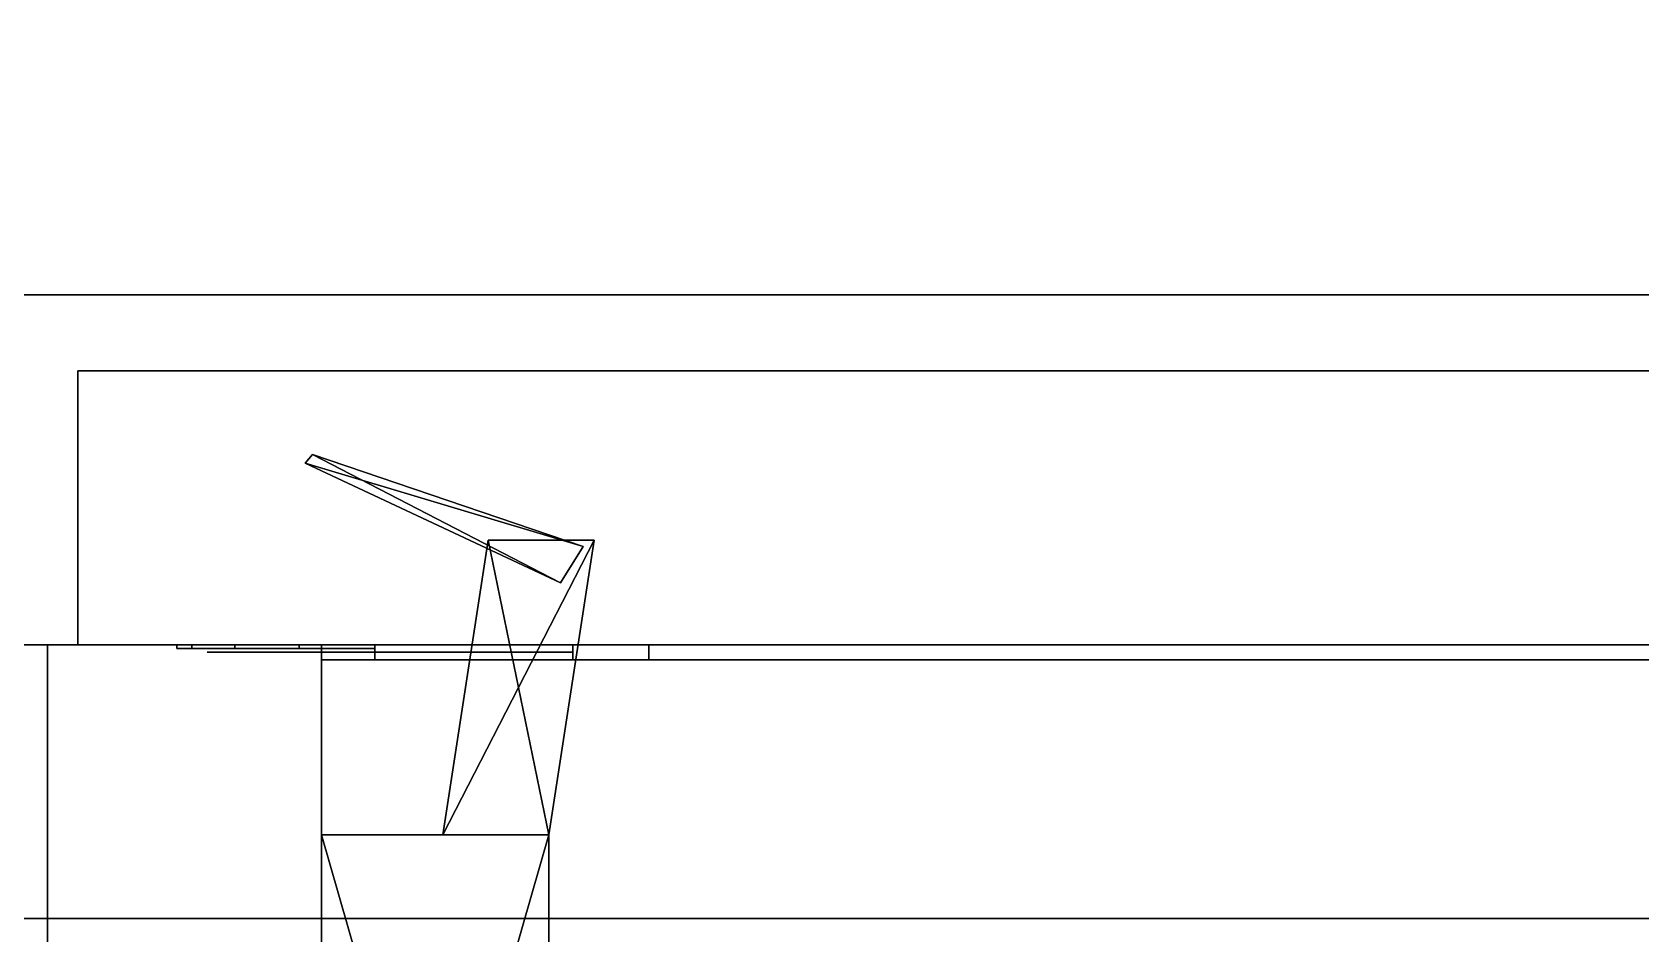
# Model space of a CAD drawing. Extents: x 0 to 4068, y -4475 to 0.
# Drawn here: x 2120 to 2225.6, y -3944 to -3884.8 of the extents above; entities that cross this region are included whole.
import ezdxf

# ---------------------------------------------------------------- set-up
doc = ezdxf.new("R2010")
doc.units = 0
for name, color, linetype in [('LAYER0', 7, 'CONTINUOUS'), ('LAYER102', 253, 'CONTINUOUS'), ('LAYER103', 28, 'CONTINUOUS'), ('LAYER104', 253, 'CONTINUOUS'), ('LAYER105', 253, 'CONTINUOUS'), ('LAYER106', 253, 'CONTINUOUS'), ('LAYER107', 253, 'CONTINUOUS'), ('LAYER109', 253, 'CONTINUOUS'), ('LAYER110', 7, 'CONTINUOUS'), ('LAYER112', 7, 'CONTINUOUS'), ('LAYER113', 7, 'CONTINUOUS'), ('LAYER115', 7, 'CONTINUOUS'), ('LAYER116', 45, 'CONTINUOUS'), ('LAYER118', 45, 'CONTINUOUS'), ('LAYER121', 45, 'CONTINUOUS'), ('LAYER122', 45, 'CONTINUOUS'), ('LAYER126', 45, 'CONTINUOUS'), ('LAYER127', 45, 'CONTINUOUS'), ('LAYER128', 253, 'CONTINUOUS'), ('LAYER130', 253, 'CONTINUOUS'), ('LAYER132', 253, 'CONTINUOUS'), ('LAYER133', 253, 'CONTINUOUS'), ('LAYER24', 2, 'CONTINUOUS'), ('LAYER31', 45, 'CONTINUOUS'), ('LAYER33', 45, 'CONTINUOUS'), ('LAYER34', 45, 'CONTINUOUS'), ('LAYER36', 45, 'CONTINUOUS'), ('LAYER43', 45, 'CONTINUOUS'), ('LAYER44', 45, 'CONTINUOUS'), ('LAYER45', 45, 'CONTINUOUS'), ('LAYER46', 45, 'CONTINUOUS'), ('LAYER48', 45, 'CONTINUOUS'), ('LAYER5', 7, 'CONTINUOUS')]:
    doc.layers.add(name, color=color, linetype=linetype)

msp = doc.modelspace()

# ---------------------------------------------------------------- linework, layer by layer
at = {"layer": 'LAYER0', "invisible_edges": 1}
for points in [[(4068, 0), (0, -4475), (0, 0), (4068, 0)], [(0, -4475), (4068, 0), (4068, -4475), (0, -4475)]]:
    msp.add_3dface(points, dxfattribs=at)
at = {"layer": 'LAYER102'}
for points in [[(2137.918, -3913.077, 1802.348), (2138.409, -3912.5, 1802.348), (2154.692, -3920.925, 1802.348), (2137.918, -3913.077, 1802.348)], [(2137.918, -3913.077, 1813.652), (2156.182, -3918.544, 1813.652), (2138.409, -3912.5, 1813.652), (2137.918, -3913.077, 1813.652)], [(2137.918, -3913.077, 2256.348), (2138.409, -3912.5, 2256.348), (2154.692, -3920.925, 2256.348), (2137.918, -3913.077, 2256.348)], [(2137.918, -3913.077, 2267.652), (2156.182, -3918.544, 2267.652), (2138.409, -3912.5, 2267.652), (2137.918, -3913.077, 2267.652)], [(2137.918, -3913.077, 252.348), (2138.409, -3912.5, 252.348), (2154.692, -3920.925, 252.348), (2137.918, -3913.077, 252.348)], [(2137.918, -3913.077, 263.652), (2156.182, -3918.544, 263.652), (2138.409, -3912.5, 263.652), (2137.918, -3913.077, 263.652)], [(2137.918, -3913.077, 771.348), (2138.409, -3912.5, 771.348), (2154.692, -3920.925, 771.348), (2137.918, -3913.077, 771.348)], [(2137.918, -3913.077, 782.652), (2156.182, -3918.544, 782.652), (2138.409, -3912.5, 782.652), (2137.918, -3913.077, 782.652)], [(2154.692, -3920.925, 1802.348), (2138.409, -3912.5, 1802.348), (2156.182, -3918.544, 1802.348), (2154.692, -3920.925, 1802.348)], [(2138.409, -3912.5, 1802.348), (2138.409, -3912.5, 1813.652), (2156.182, -3918.544, 1802.348), (2138.409, -3912.5, 1802.348)], [(2156.182, -3918.544, 1802.348), (2138.409, -3912.5, 1813.652), (2156.182, -3918.544, 1813.652), (2156.182, -3918.544, 1802.348)], [(2154.692, -3920.925, 2256.348), (2138.409, -3912.5, 2256.348), (2156.182, -3918.544, 2256.348), (2154.692, -3920.925, 2256.348)], [(2138.409, -3912.5, 2256.348), (2138.409, -3912.5, 2267.652), (2156.182, -3918.544, 2256.348), (2138.409, -3912.5, 2256.348)], [(2156.182, -3918.544, 2256.348), (2138.409, -3912.5, 2267.652), (2156.182, -3918.544, 2267.652), (2156.182, -3918.544, 2256.348)], [(2154.692, -3920.925, 252.348), (2138.409, -3912.5, 252.348), (2156.182, -3918.544, 252.348), (2154.692, -3920.925, 252.348)], [(2138.409, -3912.5, 252.348), (2138.409, -3912.5, 263.652), (2156.182, -3918.544, 252.348), (2138.409, -3912.5, 252.348)], [(2156.182, -3918.544, 252.348), (2138.409, -3912.5, 263.652), (2156.182, -3918.544, 263.652), (2156.182, -3918.544, 252.348)], [(2154.692, -3920.925, 771.348), (2138.409, -3912.5, 771.348), (2156.182, -3918.544, 771.348), (2154.692, -3920.925, 771.348)], [(2138.409, -3912.5, 771.348), (2138.409, -3912.5, 782.652), (2156.182, -3918.544, 771.348), (2138.409, -3912.5, 771.348)], [(2156.182, -3918.544, 771.348), (2138.409, -3912.5, 782.652), (2156.182, -3918.544, 782.652), (2156.182, -3918.544, 771.348)], [(2154.692, -3920.925, 1813.652), (2156.182, -3918.544, 1813.652), (2137.918, -3913.077, 1813.652), (2154.692, -3920.925, 1813.652)], [(2154.692, -3920.925, 2267.652), (2156.182, -3918.544, 2267.652), (2137.918, -3913.077, 2267.652), (2154.692, -3920.925, 2267.652)], [(2154.692, -3920.925, 263.652), (2156.182, -3918.544, 263.652), (2137.918, -3913.077, 263.652), (2154.692, -3920.925, 263.652)], [(2154.692, -3920.925, 782.652), (2156.182, -3918.544, 782.652), (2137.918, -3913.077, 782.652), (2154.692, -3920.925, 782.652)], [(2149.942, -3918.135, 1801.217), (2156.906, -3918.135, 1801.217), (2146.958, -3937.5, 1801.217), (2149.942, -3918.135, 1801.217)], [(2146.958, -3937.5, 1801.217), (2156.906, -3918.135, 1801.217), (2153.921, -3937.5, 1801.217), (2146.958, -3937.5, 1801.217)], [(2146.958, -3937.5, 1814.783), (2153.921, -3937.5, 1814.783), (2149.942, -3918.135, 1814.783), (2146.958, -3937.5, 1814.783)], [(2149.942, -3918.135, 2255.217), (2156.906, -3918.135, 2255.217), (2146.958, -3937.5, 2255.217), (2149.942, -3918.135, 2255.217)], [(2146.958, -3937.5, 2255.217), (2156.906, -3918.135, 2255.217), (2153.921, -3937.5, 2255.217), (2146.958, -3937.5, 2255.217)], [(2146.958, -3937.5, 2268.783), (2153.921, -3937.5, 2268.783), (2149.942, -3918.135, 2268.783), (2146.958, -3937.5, 2268.783)], [(2149.942, -3918.135, 251.217), (2156.906, -3918.135, 251.217), (2146.958, -3937.5, 251.217), (2149.942, -3918.135, 251.217)], [(2146.958, -3937.5, 251.217), (2156.906, -3918.135, 251.217), (2153.921, -3937.5, 251.217), (2146.958, -3937.5, 251.217)], [(2146.958, -3937.5, 264.783), (2153.921, -3937.5, 264.783), (2149.942, -3918.135, 264.783), (2146.958, -3937.5, 264.783)], [(2149.942, -3918.135, 770.217), (2156.906, -3918.135, 770.217), (2146.958, -3937.5, 770.217), (2149.942, -3918.135, 770.217)], [(2146.958, -3937.5, 770.217), (2156.906, -3918.135, 770.217), (2153.921, -3937.5, 770.217), (2146.958, -3937.5, 770.217)], [(2146.958, -3937.5, 783.783), (2153.921, -3937.5, 783.783), (2149.942, -3918.135, 783.783), (2146.958, -3937.5, 783.783)], [(2149.942, -3918.135, 1814.783), (2153.921, -3937.5, 1814.783), (2156.906, -3918.135, 1814.783), (2149.942, -3918.135, 1814.783)], [(2149.942, -3918.135, 2268.783), (2153.921, -3937.5, 2268.783), (2156.906, -3918.135, 2268.783), (2149.942, -3918.135, 2268.783)], [(2149.942, -3918.135, 264.783), (2153.921, -3937.5, 264.783), (2156.906, -3918.135, 264.783), (2149.942, -3918.135, 264.783)], [(2149.942, -3918.135, 783.783), (2153.921, -3937.5, 783.783), (2156.906, -3918.135, 783.783), (2149.942, -3918.135, 783.783)], [(2156.906, -3918.135, 1801.217), (2156.906, -3918.135, 1814.783), (2153.921, -3937.5, 1801.217), (2156.906, -3918.135, 1801.217)], [(2153.921, -3937.5, 1801.217), (2156.906, -3918.135, 1814.783), (2153.921, -3937.5, 1814.783), (2153.921, -3937.5, 1801.217)], [(2156.906, -3918.135, 2255.217), (2156.906, -3918.135, 2268.783), (2153.921, -3937.5, 2255.217), (2156.906, -3918.135, 2255.217)], [(2153.921, -3937.5, 2255.217), (2156.906, -3918.135, 2268.783), (2153.921, -3937.5, 2268.783), (2153.921, -3937.5, 2255.217)], [(2156.906, -3918.135, 251.217), (2156.906, -3918.135, 264.783), (2153.921, -3937.5, 251.217), (2156.906, -3918.135, 251.217)], [(2153.921, -3937.5, 251.217), (2156.906, -3918.135, 264.783), (2153.921, -3937.5, 264.783), (2153.921, -3937.5, 251.217)], [(2156.906, -3918.135, 770.217), (2156.906, -3918.135, 783.783), (2153.921, -3937.5, 770.217), (2156.906, -3918.135, 770.217)], [(2153.921, -3937.5, 770.217), (2156.906, -3918.135, 783.783), (2153.921, -3937.5, 783.783), (2153.921, -3937.5, 770.217)], [(2139, -3937.5, 1801.217), (2153.921, -3937.5, 1801.217), (2139, -3989.5, 1801.217), (2139, -3937.5, 1801.217)], [(2139, -3989.5, 1801.217), (2153.921, -3937.5, 1801.217), (2153.921, -3989.5, 1801.217), (2139, -3989.5, 1801.217)], [(2139, -3989.5, 1814.783), (2153.921, -3989.5, 1814.783), (2139, -3937.5, 1814.783), (2139, -3989.5, 1814.783)], [(2139, -3937.5, 1814.783), (2153.921, -3989.5, 1814.783), (2153.921, -3937.5, 1814.783), (2139, -3937.5, 1814.783)], [(2139, -3937.5, 2255.217), (2153.921, -3937.5, 2255.217), (2139, -3989.5, 2255.217), (2139, -3937.5, 2255.217)], [(2139, -3989.5, 2255.217), (2153.921, -3937.5, 2255.217), (2153.921, -3989.5, 2255.217), (2139, -3989.5, 2255.217)], [(2139, -3989.5, 2268.783), (2153.921, -3989.5, 2268.783), (2139, -3937.5, 2268.783), (2139, -3989.5, 2268.783)], [(2139, -3937.5, 2268.783), (2153.921, -3989.5, 2268.783), (2153.921, -3937.5, 2268.783), (2139, -3937.5, 2268.783)], [(2139, -3937.5, 251.217), (2153.921, -3937.5, 251.217), (2139, -3989.5, 251.217), (2139, -3937.5, 251.217)], [(2139, -3989.5, 251.217), (2153.921, -3937.5, 251.217), (2153.921, -3989.5, 251.217), (2139, -3989.5, 251.217)], [(2139, -3989.5, 264.783), (2153.921, -3989.5, 264.783), (2139, -3937.5, 264.783), (2139, -3989.5, 264.783)], [(2139, -3937.5, 264.783), (2153.921, -3989.5, 264.783), (2153.921, -3937.5, 264.783), (2139, -3937.5, 264.783)], [(2139, -3937.5, 770.217), (2153.921, -3937.5, 770.217), (2139, -3989.5, 770.217), (2139, -3937.5, 770.217)], [(2139, -3989.5, 770.217), (2153.921, -3937.5, 770.217), (2153.921, -3989.5, 770.217), (2139, -3989.5, 770.217)], [(2139, -3989.5, 783.783), (2153.921, -3989.5, 783.783), (2139, -3937.5, 783.783), (2139, -3989.5, 783.783)], [(2139, -3937.5, 783.783), (2153.921, -3989.5, 783.783), (2153.921, -3937.5, 783.783), (2139, -3937.5, 783.783)], [(2153.921, -3937.5, 1801.217), (2153.921, -3937.5, 1814.783), (2153.921, -3989.5, 1801.217), (2153.921, -3937.5, 1801.217)], [(2153.921, -3989.5, 1801.217), (2153.921, -3937.5, 1814.783), (2153.921, -3989.5, 1814.783), (2153.921, -3989.5, 1801.217)], [(2153.921, -3937.5, 2255.217), (2153.921, -3937.5, 2268.783), (2153.921, -3989.5, 2255.217), (2153.921, -3937.5, 2255.217)], [(2153.921, -3989.5, 2255.217), (2153.921, -3937.5, 2268.783), (2153.921, -3989.5, 2268.783), (2153.921, -3989.5, 2255.217)], [(2153.921, -3937.5, 251.217), (2153.921, -3937.5, 264.783), (2153.921, -3989.5, 251.217), (2153.921, -3937.5, 251.217)], [(2153.921, -3989.5, 251.217), (2153.921, -3937.5, 264.783), (2153.921, -3989.5, 264.783), (2153.921, -3989.5, 251.217)], [(2153.921, -3937.5, 770.217), (2153.921, -3937.5, 783.783), (2153.921, -3989.5, 770.217), (2153.921, -3937.5, 770.217)], [(2153.921, -3989.5, 770.217), (2153.921, -3937.5, 783.783), (2153.921, -3989.5, 783.783), (2153.921, -3989.5, 770.217)]]:
    msp.add_3dface(points, dxfattribs=at)
at = {"layer": 'LAYER103'}
for points, invisible_edges in [([(2131.5, -3925.5, 1813.5), (2131.5, -3925.5, 1802.5), (2138.5, -3925.5, 1802.5), (2138.291, -3925.5, 1813.317)], 4), ([(2131.5, -3925.5, 2267.5), (2131.5, -3925.5, 2256.5), (2138.5, -3925.5, 2256.5), (2138.291, -3925.5, 2267.317)], 4), ([(2131.5, -3925.5, 263.5), (2131.5, -3925.5, 252.5), (2138.5, -3925.5, 252.5), (2138.291, -3925.5, 263.317)], 4), ([(2131.5, -3925.5, 782.5), (2131.5, -3925.5, 771.5), (2138.5, -3925.5, 771.5), (2138.291, -3925.5, 782.317)], 4), ([(2138.291, -3925.5, 1813.317), (2138.5, -3925.5, 1802.5), (2142.5, -3925.5, 1799), (2142.5, -3925.5, 1817)], 5), ([(2138.291, -3925.5, 2267.317), (2138.5, -3925.5, 2256.5), (2142.5, -3925.5, 2253), (2142.5, -3925.5, 2271)], 5), ([(2138.291, -3925.5, 263.317), (2138.5, -3925.5, 252.5), (2142.5, -3925.5, 249), (2142.5, -3925.5, 267)], 5), ([(2138.291, -3925.5, 782.317), (2138.5, -3925.5, 771.5), (2142.5, -3925.5, 768), (2142.5, -3925.5, 786)], 5), ([(2142.5, -3925.5, 1817), (2142.5, -3925.5, 1799), (2155.5, -3925.5, 1799), (2155.5, -3925.5, 1817)], 1), ([(2142.5, -3925.5, 2271), (2142.5, -3925.5, 2253), (2155.5, -3925.5, 2253), (2155.5, -3925.5, 2271)], 1), ([(2142.5, -3925.5, 267), (2142.5, -3925.5, 249), (2155.5, -3925.5, 249), (2155.5, -3925.5, 267)], 1), ([(2142.5, -3925.5, 786), (2142.5, -3925.5, 768), (2155.5, -3925.5, 768), (2155.5, -3925.5, 786)], 1)]:
    msp.add_3dface(points, dxfattribs=dict(at, invisible_edges=invisible_edges))
at = {"layer": 'LAYER104', "invisible_edges": 1}
for points in [[(2590.5, -3925, 2362), (2123, -3925, 1708), (2590.5, -3925, 1708), (2590.5, -3925, 2362)], [(2123, -3925, 1708), (2590.5, -3925, 2362), (2123, -3925, 2362), (2123, -3925, 1708)], [(2590.5, -3925, 877), (2123, -3925, 158), (2590.5, -3925, 158), (2590.5, -3925, 877)], [(2123, -3925, 158), (2590.5, -3925, 877), (2123, -3925, 877), (2123, -3925, 158)]]:
    msp.add_3dface(points, dxfattribs=at)
at = {"layer": 'LAYER105', "invisible_edges": 1}
for points in [[(2590.5, -3907, 1708), (2123, -3925, 1708), (2123, -3907, 1708), (2590.5, -3907, 1708)], [(2123, -3925, 1708), (2590.5, -3907, 1708), (2590.5, -3925, 1708), (2123, -3925, 1708)], [(2590.5, -3907, 158), (2123, -3925, 158), (2123, -3907, 158), (2590.5, -3907, 158)], [(2123, -3925, 158), (2590.5, -3907, 158), (2590.5, -3925, 158), (2123, -3925, 158)]]:
    msp.add_3dface(points, dxfattribs=at)
at = {"layer": 'LAYER106', "invisible_edges": 1}
for points in [[(2123, -3907, 2362), (2123, -3925, 1708), (2123, -3925, 2362), (2123, -3907, 2362)], [(2123, -3925, 1708), (2123, -3907, 2362), (2123, -3907, 1708), (2123, -3925, 1708)], [(2123, -3907, 877), (2123, -3925, 158), (2123, -3925, 877), (2123, -3907, 877)], [(2123, -3925, 158), (2123, -3907, 877), (2123, -3907, 158), (2123, -3925, 158)]]:
    msp.add_3dface(points, dxfattribs=at)
at = {"layer": 'LAYER107', "invisible_edges": 1}
for points in [[(2590.5, -3925, 2362), (2123, -3907, 2362), (2123, -3925, 2362), (2590.5, -3925, 2362)], [(2123, -3907, 2362), (2590.5, -3925, 2362), (2590.5, -3907, 2362), (2123, -3907, 2362)], [(2590.5, -3925, 877), (2123, -3907, 877), (2123, -3925, 877), (2590.5, -3925, 877)], [(2123, -3907, 877), (2590.5, -3925, 877), (2590.5, -3907, 877), (2123, -3907, 877)]]:
    msp.add_3dface(points, dxfattribs=at)
at = {"layer": 'LAYER109', "invisible_edges": 1}
for points in [[(2123, -3907, 2362), (2590.5, -3907, 1708), (2123, -3907, 1708), (2123, -3907, 2362)], [(2590.5, -3907, 1708), (2123, -3907, 2362), (2590.5, -3907, 2362), (2590.5, -3907, 1708)], [(2123, -3907, 877), (2590.5, -3907, 158), (2123, -3907, 158), (2123, -3907, 877)], [(2590.5, -3907, 158), (2123, -3907, 877), (2590.5, -3907, 877), (2590.5, -3907, 158)]]:
    msp.add_3dface(points, dxfattribs=at)
at = {"layer": 'LAYER110', "invisible_edges": 1}
for points in [[(2139, -4006, 861.5), (3045, -3926, 861.5), (3045, -4006, 861.5), (2139, -4006, 861.5)], [(3045, -3926, 861.5), (2139, -4006, 861.5), (2139, -3926, 861.5), (3045, -3926, 861.5)]]:
    msp.add_3dface(points, dxfattribs=at)
at = {"layer": 'LAYER112', "invisible_edges": 1}
for points in [[(2139, -3926, 879.5), (3045, -3926, 861.5), (2139, -3926, 861.5), (2139, -3926, 879.5)], [(3045, -3926, 861.5), (2139, -3926, 879.5), (3045, -3926, 879.5), (3045, -3926, 861.5)]]:
    msp.add_3dface(points, dxfattribs=at)
at = {"layer": 'LAYER113', "invisible_edges": 1}
for points in [[(2139, -4006, 861.5), (2139, -3926, 879.5), (2139, -3926, 861.5), (2139, -4006, 861.5)], [(2139, -3926, 879.5), (2139, -4006, 861.5), (2139, -4006, 879.5), (2139, -3926, 879.5)]]:
    msp.add_3dface(points, dxfattribs=at)
at = {"layer": 'LAYER115', "invisible_edges": 1}
for points in [[(2139, -3926, 879.5), (3045, -4006, 879.5), (3045, -3926, 879.5), (2139, -3926, 879.5)], [(3045, -4006, 879.5), (2139, -3926, 879.5), (2139, -4006, 879.5), (3045, -4006, 879.5)]]:
    msp.add_3dface(points, dxfattribs=at)
at = {"layer": 'LAYER116', "invisible_edges": 1}
for points in [[(1176, -4325, 880), (3495, -3902, 880), (3495, -4325, 880), (1176, -4325, 880)], [(3495, -3902, 880), (1176, -4325, 880), (1176, -3902, 880), (3495, -3902, 880)]]:
    msp.add_3dface(points, dxfattribs=at)
at = {"layer": 'LAYER118', "invisible_edges": 1}
for points in [[(1176, -3902, 898), (3495, -3902, 880), (1176, -3902, 880), (1176, -3902, 898)], [(3495, -3902, 880), (1176, -3902, 898), (3495, -3902, 898), (3495, -3902, 880)]]:
    msp.add_3dface(points, dxfattribs=at)
at = {"layer": 'LAYER121', "invisible_edges": 1}
for points in [[(1176, -3902, 898), (3495, -4325, 898), (3495, -3902, 898), (1176, -3902, 898)], [(3495, -4325, 898), (1176, -3902, 898), (1176, -4325, 898), (3495, -4325, 898)]]:
    msp.add_3dface(points, dxfattribs=at)
at = {"layer": 'LAYER122', "invisible_edges": 1}
for points in [[(1176, -3902, 1705), (3495, -4325, 1705), (3495, -3902, 1705), (1176, -3902, 1705)], [(3495, -4325, 1705), (1176, -3902, 1705), (1176, -4325, 1705), (3495, -4325, 1705)]]:
    msp.add_3dface(points, dxfattribs=at)
at = {"layer": 'LAYER126', "invisible_edges": 1}
for points in [[(3495, -3902, 1687), (1176, -3902, 1705), (3495, -3902, 1705), (3495, -3902, 1687)], [(1176, -3902, 1705), (3495, -3902, 1687), (1176, -3902, 1687), (1176, -3902, 1705)]]:
    msp.add_3dface(points, dxfattribs=at)
at = {"layer": 'LAYER127', "invisible_edges": 1}
for points in [[(1176, -4325, 1687), (3495, -3902, 1687), (3495, -4325, 1687), (1176, -4325, 1687)], [(3495, -3902, 1687), (1176, -4325, 1687), (1176, -3902, 1687), (3495, -3902, 1687)]]:
    msp.add_3dface(points, dxfattribs=at)
at = {"layer": 'LAYER128', "invisible_edges": 1}
for points in [[(1179, -3943, 2425), (3536, -3943, 2365), (3536, -3943, 2425), (1179, -3943, 2425)], [(3536, -3943, 2365), (1179, -3943, 2425), (1179, -3943, 2365), (3536, -3943, 2365)]]:
    msp.add_3dface(points, dxfattribs=at)
at = {"layer": 'LAYER130', "invisible_edges": 1}
for points in [[(1179, -3925, 2365), (3536, -3943, 2365), (1179, -3943, 2365), (1179, -3925, 2365)], [(3536, -3943, 2365), (1179, -3925, 2365), (3536, -3925, 2365), (3536, -3943, 2365)]]:
    msp.add_3dface(points, dxfattribs=at)
at = {"layer": 'LAYER132', "invisible_edges": 1}
for points in [[(3536, -3925, 2425), (1179, -3943, 2425), (3536, -3943, 2425), (3536, -3925, 2425)], [(1179, -3943, 2425), (3536, -3925, 2425), (1179, -3925, 2425), (1179, -3943, 2425)]]:
    msp.add_3dface(points, dxfattribs=at)
at = {"layer": 'LAYER133', "invisible_edges": 1}
for points in [[(1179, -3925, 2365), (3536, -3925, 2425), (3536, -3925, 2365), (1179, -3925, 2365)], [(3536, -3925, 2425), (1179, -3925, 2365), (1179, -3925, 2425), (3536, -3925, 2425)]]:
    msp.add_3dface(points, dxfattribs=at)
at = {"layer": 'LAYER24'}
for points, invisible_edges in [([(2130.49, -3925.25, 1803.025), (2129.5, -3925.25, 1808), (2131.5, -3925.25, 1808), (2131.5, -3925.25, 1802.5)], 10), ([(2129.5, -3925.25, 1808), (2130.49, -3925.25, 1812.975), (2131.5, -3925.25, 1813.5), (2131.5, -3925.25, 1808)], 10), ([(2130.49, -3925.25, 2257.025), (2129.5, -3925.25, 2262), (2131.5, -3925.25, 2262), (2131.5, -3925.25, 2256.5)], 10), ([(2129.5, -3925.25, 2262), (2130.49, -3925.25, 2266.975), (2131.5, -3925.25, 2267.5), (2131.5, -3925.25, 2262)], 10), ([(2130.49, -3925.25, 253.025), (2129.5, -3925.25, 258), (2131.5, -3925.25, 258), (2131.5, -3925.25, 252.5)], 10), ([(2129.5, -3925.25, 258), (2130.49, -3925.25, 262.975), (2131.5, -3925.25, 263.5), (2131.5, -3925.25, 258)], 10), ([(2130.49, -3925.25, 772.025), (2129.5, -3925.25, 777), (2131.5, -3925.25, 777), (2131.5, -3925.25, 771.5)], 10), ([(2129.5, -3925.25, 777), (2130.49, -3925.25, 781.975), (2131.5, -3925.25, 782.5), (2131.5, -3925.25, 777)], 10), ([(2133.308, -3925.25, 1798.808), (2130.49, -3925.25, 1803.025), (2131.5, -3925.25, 1802.5), (2135, -3925.25, 1802.5)], 10), ([(2130.49, -3925.25, 1812.975), (2133.308, -3925.25, 1817.192), (2135, -3925.25, 1813.5), (2131.5, -3925.25, 1813.5)], 10), ([(2133.308, -3925.25, 2252.808), (2130.49, -3925.25, 2257.025), (2131.5, -3925.25, 2256.5), (2135, -3925.25, 2256.5)], 10), ([(2130.49, -3925.25, 2266.975), (2133.308, -3925.25, 2271.192), (2135, -3925.25, 2267.5), (2131.5, -3925.25, 2267.5)], 10), ([(2133.308, -3925.25, 248.808), (2130.49, -3925.25, 253.025), (2131.5, -3925.25, 252.5), (2135, -3925.25, 252.5)], 10), ([(2130.49, -3925.25, 262.975), (2133.308, -3925.25, 267.192), (2135, -3925.25, 263.5), (2131.5, -3925.25, 263.5)], 10), ([(2133.308, -3925.25, 767.808), (2130.49, -3925.25, 772.025), (2131.5, -3925.25, 771.5), (2135, -3925.25, 771.5)], 10), ([(2130.49, -3925.25, 781.975), (2133.308, -3925.25, 786.192), (2135, -3925.25, 782.5), (2131.5, -3925.25, 782.5)], 10), ([(2137.525, -3925.25, 1795.99), (2133.308, -3925.25, 1798.808), (2135, -3925.25, 1802.5), (2138.5, -3925.25, 1802.5)], 10), ([(2133.308, -3925.25, 1817.192), (2137.525, -3925.25, 1820.01), (2138.5, -3925.25, 1813.5), (2135, -3925.25, 1813.5)], 10), ([(2137.525, -3925.25, 2249.99), (2133.308, -3925.25, 2252.808), (2135, -3925.25, 2256.5), (2138.5, -3925.25, 2256.5)], 10), ([(2133.308, -3925.25, 2271.192), (2137.525, -3925.25, 2274.01), (2138.5, -3925.25, 2267.5), (2135, -3925.25, 2267.5)], 10), ([(2137.525, -3925.25, 245.99), (2133.308, -3925.25, 248.808), (2135, -3925.25, 252.5), (2138.5, -3925.25, 252.5)], 10), ([(2133.308, -3925.25, 267.192), (2137.525, -3925.25, 270.01), (2138.5, -3925.25, 263.5), (2135, -3925.25, 263.5)], 10), ([(2137.525, -3925.25, 764.99), (2133.308, -3925.25, 767.808), (2135, -3925.25, 771.5), (2138.5, -3925.25, 771.5)], 10), ([(2133.308, -3925.25, 786.192), (2137.525, -3925.25, 789.01), (2138.5, -3925.25, 782.5), (2135, -3925.25, 782.5)], 10), ([(2142.5, -3925.25, 1795), (2137.525, -3925.25, 1795.99), (2138.5, -3925.25, 1802.5), (2142.5, -3925.25, 1799)], 2), ([(2137.525, -3925.25, 1820.01), (2142.5, -3925.25, 1821), (2142.5, -3925.25, 1817), (2138.5, -3925.25, 1813.5)], 8), ([(2142.5, -3925.25, 2249), (2137.525, -3925.25, 2249.99), (2138.5, -3925.25, 2256.5), (2142.5, -3925.25, 2253)], 2), ([(2137.525, -3925.25, 2274.01), (2142.5, -3925.25, 2275), (2142.5, -3925.25, 2271), (2138.5, -3925.25, 2267.5)], 8), ([(2142.5, -3925.25, 245), (2137.525, -3925.25, 245.99), (2138.5, -3925.25, 252.5), (2142.5, -3925.25, 249)], 2), ([(2137.525, -3925.25, 270.01), (2142.5, -3925.25, 271), (2142.5, -3925.25, 267), (2138.5, -3925.25, 263.5)], 8), ([(2142.5, -3925.25, 764), (2137.525, -3925.25, 764.99), (2138.5, -3925.25, 771.5), (2142.5, -3925.25, 768)], 2), ([(2137.525, -3925.25, 789.01), (2142.5, -3925.25, 790), (2142.5, -3925.25, 786), (2138.5, -3925.25, 782.5)], 8), ([(2160.5, -3926, 1787), (2155.5, -3926, 1799), (2142.5, -3926, 1799), (2142.5, -3926, 1787)], 1), ([(2160.5, -3926, 1829), (2155.5, -3926, 1817), (2142.5, -3926, 1817), (2142.5, -3926, 1829)], 1), ([(2160.5, -3926, 2241), (2155.5, -3926, 2253), (2142.5, -3926, 2253), (2142.5, -3926, 2241)], 1), ([(2160.5, -3926, 2283), (2155.5, -3926, 2271), (2142.5, -3926, 2271), (2142.5, -3926, 2283)], 1), ([(2160.5, -3926, 237), (2155.5, -3926, 249), (2142.5, -3926, 249), (2142.5, -3926, 237)], 1), ([(2160.5, -3926, 279), (2155.5, -3926, 267), (2142.5, -3926, 267), (2142.5, -3926, 279)], 1), ([(2160.5, -3926, 756), (2155.5, -3926, 768), (2142.5, -3926, 768), (2142.5, -3926, 756)], 1), ([(2160.5, -3926, 798), (2155.5, -3926, 786), (2142.5, -3926, 786), (2142.5, -3926, 798)], 1), ([(2160.5, -3926, 1829), (2160.5, -3926, 1787), (2155.5, -3926, 1799), (2155.5, -3926, 1817)], 10), ([(2160.5, -3926, 2283), (2160.5, -3926, 2241), (2155.5, -3926, 2253), (2155.5, -3926, 2271)], 10), ([(2160.5, -3926, 279), (2160.5, -3926, 237), (2155.5, -3926, 249), (2155.5, -3926, 267)], 10), ([(2160.5, -3926, 798), (2160.5, -3926, 756), (2155.5, -3926, 768), (2155.5, -3926, 786)], 10)]:
    msp.add_3dface(points, dxfattribs=dict(at, invisible_edges=invisible_edges))
for points in [[(2142.5, -3925, 1799), (2142.5, -3925, 1787), (2142.5, -3925, 1799)], [(2142.5, -3925, 1817), (2142.5, -3925, 1829), (2142.5, -3925, 1817)], [(2155.5, -3926, 1799), (2155.5, -3925, 1799), (2142.5, -3925, 1799), (2142.5, -3926, 1799)], [(2142.5, -3926, 1799), (2142.5, -3925, 1799), (2142.5, -3925, 1787), (2142.5, -3926, 1787)], [(2142.5, -3926, 1787), (2142.5, -3925, 1787), (2160.5, -3925, 1787), (2160.5, -3926, 1787)], [(2155.5, -3926, 1817), (2155.5, -3925, 1817), (2142.5, -3925, 1817), (2142.5, -3926, 1817)], [(2142.5, -3926, 1817), (2142.5, -3925, 1817), (2142.5, -3925, 1829), (2142.5, -3926, 1829)], [(2142.5, -3926, 1829), (2142.5, -3925, 1829), (2160.5, -3925, 1829), (2160.5, -3926, 1829)], [(2160.5, -3925, 1787), (2142.5, -3925, 1787), (2142.5, -3925, 1829), (2160.5, -3925, 1829)], [(2142.5, -3925, 2253), (2142.5, -3925, 2241), (2142.5, -3925, 2253)], [(2142.5, -3925, 2271), (2142.5, -3925, 2283), (2142.5, -3925, 2271)], [(2155.5, -3926, 2253), (2155.5, -3925, 2253), (2142.5, -3925, 2253), (2142.5, -3926, 2253)], [(2142.5, -3926, 2253), (2142.5, -3925, 2253), (2142.5, -3925, 2241), (2142.5, -3926, 2241)], [(2142.5, -3926, 2241), (2142.5, -3925, 2241), (2160.5, -3925, 2241), (2160.5, -3926, 2241)], [(2155.5, -3926, 2271), (2155.5, -3925, 2271), (2142.5, -3925, 2271), (2142.5, -3926, 2271)], [(2142.5, -3926, 2271), (2142.5, -3925, 2271), (2142.5, -3925, 2283), (2142.5, -3926, 2283)], [(2142.5, -3926, 2283), (2142.5, -3925, 2283), (2160.5, -3925, 2283), (2160.5, -3926, 2283)], [(2160.5, -3925, 2241), (2142.5, -3925, 2241), (2142.5, -3925, 2283), (2160.5, -3925, 2283)], [(2142.5, -3925, 249), (2142.5, -3925, 237), (2142.5, -3925, 249)], [(2142.5, -3925, 267), (2142.5, -3925, 279), (2142.5, -3925, 267)], [(2155.5, -3926, 249), (2155.5, -3925, 249), (2142.5, -3925, 249), (2142.5, -3926, 249)], [(2142.5, -3926, 249), (2142.5, -3925, 249), (2142.5, -3925, 237), (2142.5, -3926, 237)], [(2142.5, -3926, 237), (2142.5, -3925, 237), (2160.5, -3925, 237), (2160.5, -3926, 237)], [(2155.5, -3926, 267), (2155.5, -3925, 267), (2142.5, -3925, 267), (2142.5, -3926, 267)], [(2142.5, -3926, 267), (2142.5, -3925, 267), (2142.5, -3925, 279), (2142.5, -3926, 279)], [(2142.5, -3926, 279), (2142.5, -3925, 279), (2160.5, -3925, 279), (2160.5, -3926, 279)], [(2160.5, -3925, 237), (2142.5, -3925, 237), (2142.5, -3925, 279), (2160.5, -3925, 279)], [(2142.5, -3925, 768), (2142.5, -3925, 756), (2142.5, -3925, 768)], [(2142.5, -3925, 786), (2142.5, -3925, 798), (2142.5, -3925, 786)], [(2155.5, -3926, 768), (2155.5, -3925, 768), (2142.5, -3925, 768), (2142.5, -3926, 768)], [(2142.5, -3926, 768), (2142.5, -3925, 768), (2142.5, -3925, 756), (2142.5, -3926, 756)], [(2142.5, -3926, 756), (2142.5, -3925, 756), (2160.5, -3925, 756), (2160.5, -3926, 756)], [(2155.5, -3926, 786), (2155.5, -3925, 786), (2142.5, -3925, 786), (2142.5, -3926, 786)], [(2142.5, -3926, 786), (2142.5, -3925, 786), (2142.5, -3925, 798), (2142.5, -3926, 798)], [(2142.5, -3926, 798), (2142.5, -3925, 798), (2160.5, -3925, 798), (2160.5, -3926, 798)], [(2160.5, -3925, 756), (2142.5, -3925, 756), (2142.5, -3925, 798), (2160.5, -3925, 798)], [(2155.5, -3925, 1799), (2155.5, -3925, 1817), (2155.5, -3925, 1799)], [(2155.5, -3926, 1799), (2155.5, -3925, 1799), (2155.5, -3925, 1817), (2155.5, -3926, 1817)], [(2155.5, -3925, 2253), (2155.5, -3925, 2271), (2155.5, -3925, 2253)], [(2155.5, -3926, 2253), (2155.5, -3925, 2253), (2155.5, -3925, 2271), (2155.5, -3926, 2271)], [(2155.5, -3925, 249), (2155.5, -3925, 267), (2155.5, -3925, 249)], [(2155.5, -3926, 249), (2155.5, -3925, 249), (2155.5, -3925, 267), (2155.5, -3926, 267)], [(2155.5, -3925, 768), (2155.5, -3925, 786), (2155.5, -3925, 768)], [(2155.5, -3926, 768), (2155.5, -3925, 768), (2155.5, -3925, 786), (2155.5, -3926, 786)], [(2160.5, -3926, 1829), (2160.5, -3925, 1829), (2160.5, -3926, 1829)], [(2160.5, -3925, 1787), (2160.5, -3925, 1829), (2160.5, -3926, 1829), (2160.5, -3926, 1787)], [(2160.5, -3926, 2283), (2160.5, -3925, 2283), (2160.5, -3926, 2283)], [(2160.5, -3925, 2241), (2160.5, -3925, 2283), (2160.5, -3926, 2283), (2160.5, -3926, 2241)], [(2160.5, -3926, 279), (2160.5, -3925, 279), (2160.5, -3926, 279)], [(2160.5, -3925, 237), (2160.5, -3925, 279), (2160.5, -3926, 279), (2160.5, -3926, 237)], [(2160.5, -3926, 798), (2160.5, -3925, 798), (2160.5, -3926, 798)], [(2160.5, -3925, 756), (2160.5, -3925, 798), (2160.5, -3926, 798), (2160.5, -3926, 756)], [(2160.5, -3926, 1787), (2142.5, -3926, 1787), (2142.5, -3926, 1787), (2160.5, -3926, 1787)], [(2160.5, -3926, 1829), (2142.5, -3926, 1829), (2142.5, -3926, 1829), (2160.5, -3926, 1829)], [(2160.5, -3926, 2241), (2142.5, -3926, 2241), (2142.5, -3926, 2241), (2160.5, -3926, 2241)], [(2160.5, -3926, 2283), (2142.5, -3926, 2283), (2142.5, -3926, 2283), (2160.5, -3926, 2283)], [(2160.5, -3926, 237), (2142.5, -3926, 237), (2142.5, -3926, 237), (2160.5, -3926, 237)], [(2160.5, -3926, 279), (2142.5, -3926, 279), (2142.5, -3926, 279), (2160.5, -3926, 279)], [(2160.5, -3926, 756), (2142.5, -3926, 756), (2142.5, -3926, 756), (2160.5, -3926, 756)], [(2160.5, -3926, 798), (2142.5, -3926, 798), (2142.5, -3926, 798), (2160.5, -3926, 798)]]:
    msp.add_3dface(points, dxfattribs=at)
at = {"layer": 'LAYER31', "invisible_edges": 1}
for points in [[(3045, -4325, 2364), (2139, -3925, 2364), (2139, -4325, 2364), (3045, -4325, 2364)], [(2139, -3925, 2364), (3045, -4325, 2364), (3045, -3925, 2364), (2139, -3925, 2364)], [(2139, -4325, 1706), (3045, -3925, 1706), (3045, -4325, 1706), (2139, -4325, 1706)], [(3045, -3925, 1706), (2139, -4325, 1706), (2139, -3925, 1706), (3045, -3925, 1706)], [(2139, -4325, 156), (3045, -3925, 156), (3045, -4325, 156), (2139, -4325, 156)], [(3045, -3925, 156), (2139, -4325, 156), (2139, -3925, 156), (3045, -3925, 156)]]:
    msp.add_3dface(points, dxfattribs=at)
at = {"layer": 'LAYER33', "invisible_edges": 1}
for points in [[(3045, -3925, 2346), (2139, -3925, 2364), (3045, -3925, 2364), (3045, -3925, 2346)], [(2139, -3925, 2364), (3045, -3925, 2346), (2139, -3925, 2346), (2139, -3925, 2364)], [(2139, -3925, 1724), (3045, -3925, 1706), (2139, -3925, 1706), (2139, -3925, 1724)], [(3045, -3925, 1706), (2139, -3925, 1724), (3045, -3925, 1724), (3045, -3925, 1706)], [(2139, -3925, 174), (3045, -3925, 156), (2139, -3925, 156), (2139, -3925, 174)], [(3045, -3925, 156), (2139, -3925, 174), (3045, -3925, 174), (3045, -3925, 156)]]:
    msp.add_3dface(points, dxfattribs=at)
at = {"layer": 'LAYER34', "invisible_edges": 1}
for points in [[(2139, -4325, 2346), (2139, -3925, 2364), (2139, -3925, 2346), (2139, -4325, 2346)], [(2139, -3925, 2364), (2139, -4325, 2346), (2139, -4325, 2364), (2139, -3925, 2364)], [(2139, -4325, 1706), (2139, -3925, 1724), (2139, -3925, 1706), (2139, -4325, 1706)], [(2139, -3925, 1724), (2139, -4325, 1706), (2139, -4325, 1724), (2139, -3925, 1724)], [(2139, -4325, 156), (2139, -3925, 174), (2139, -3925, 156), (2139, -4325, 156)], [(2139, -3925, 174), (2139, -4325, 156), (2139, -4325, 174), (2139, -3925, 174)]]:
    msp.add_3dface(points, dxfattribs=at)
at = {"layer": 'LAYER36', "invisible_edges": 1}
for points in [[(3045, -3925, 2346), (2139, -4325, 2346), (2139, -3925, 2346), (3045, -3925, 2346)], [(2139, -4325, 2346), (3045, -3925, 2346), (3045, -4325, 2346), (2139, -4325, 2346)], [(2139, -3925, 1724), (3045, -4325, 1724), (3045, -3925, 1724), (2139, -3925, 1724)], [(3045, -4325, 1724), (2139, -3925, 1724), (2139, -4325, 1724), (3045, -4325, 1724)], [(2139, -3925, 174), (3045, -4325, 174), (3045, -3925, 174), (2139, -3925, 174)], [(3045, -4325, 174), (2139, -3925, 174), (2139, -4325, 174), (3045, -4325, 174)]]:
    msp.add_3dface(points, dxfattribs=at)
at = {"layer": 'LAYER43', "invisible_edges": 1}
for points in [[(2139, -4325, 1705), (2139, -3925, 2365), (2139, -4325, 2365), (2139, -4325, 1705)], [(2139, -3925, 2365), (2139, -4325, 1705), (2139, -3925, 1705), (2139, -3925, 2365)], [(2139, -4325, 155), (2139, -3925, 880), (2139, -4325, 880), (2139, -4325, 155)], [(2139, -3925, 880), (2139, -4325, 155), (2139, -3925, 155), (2139, -3925, 880)]]:
    msp.add_3dface(points, dxfattribs=at)
at = {"layer": 'LAYER44', "invisible_edges": 1}
for points in [[(2121, -4325, 1705), (2103, -3925, 1705), (2121, -3925, 1705), (2121, -4325, 1705)], [(2103, -3925, 1705), (2121, -4325, 1705), (2103, -4325, 1705), (2103, -3925, 1705)], [(2121, -4325, 155), (2103, -3925, 155), (2121, -3925, 155), (2121, -4325, 155)], [(2103, -3925, 155), (2121, -4325, 155), (2103, -4325, 155), (2103, -3925, 155)], [(2139, -4325, 1705), (2121, -3925, 1705), (2139, -3925, 1705), (2139, -4325, 1705)], [(2121, -3925, 1705), (2139, -4325, 1705), (2121, -4325, 1705), (2121, -3925, 1705)], [(2139, -4325, 155), (2121, -3925, 155), (2139, -3925, 155), (2139, -4325, 155)], [(2121, -3925, 155), (2139, -4325, 155), (2121, -4325, 155), (2121, -3925, 155)]]:
    msp.add_3dface(points, dxfattribs=at)
at = {"layer": 'LAYER45', "invisible_edges": 1}
for points in [[(2121, -3925, 2365), (2103, -3925, 1705), (2103, -3925, 2365), (2121, -3925, 2365)], [(2103, -3925, 1705), (2121, -3925, 2365), (2121, -3925, 1705), (2103, -3925, 1705)], [(2121, -3925, 880), (2103, -3925, 155), (2103, -3925, 880), (2121, -3925, 880)], [(2103, -3925, 155), (2121, -3925, 880), (2121, -3925, 155), (2103, -3925, 155)], [(2121, -3925, 1705), (2139, -3925, 2365), (2139, -3925, 1705), (2121, -3925, 1705)], [(2139, -3925, 2365), (2121, -3925, 1705), (2121, -3925, 2365), (2139, -3925, 2365)], [(2121, -3925, 155), (2139, -3925, 880), (2139, -3925, 155), (2121, -3925, 155)], [(2139, -3925, 880), (2121, -3925, 155), (2121, -3925, 880), (2139, -3925, 880)]]:
    msp.add_3dface(points, dxfattribs=at)
at = {"layer": 'LAYER46', "invisible_edges": 1}
for points in [[(2103, -4325, 2365), (2121, -3925, 2365), (2103, -3925, 2365), (2103, -4325, 2365)], [(2121, -3925, 2365), (2103, -4325, 2365), (2121, -4325, 2365), (2121, -3925, 2365)], [(2103, -4325, 880), (2121, -3925, 880), (2103, -3925, 880), (2103, -4325, 880)], [(2121, -3925, 880), (2103, -4325, 880), (2121, -4325, 880), (2121, -3925, 880)], [(2121, -4325, 2365), (2139, -3925, 2365), (2121, -3925, 2365), (2121, -4325, 2365)], [(2139, -3925, 2365), (2121, -4325, 2365), (2139, -4325, 2365), (2139, -3925, 2365)], [(2121, -4325, 880), (2139, -3925, 880), (2121, -3925, 880), (2121, -4325, 880)], [(2139, -3925, 880), (2121, -4325, 880), (2139, -4325, 880), (2139, -3925, 880)]]:
    msp.add_3dface(points, dxfattribs=at)
at = {"layer": 'LAYER48', "invisible_edges": 1}
for points in [[(2121, -3925, 1705), (2121, -4325, 2365), (2121, -3925, 2365), (2121, -3925, 1705)], [(2121, -4325, 2365), (2121, -3925, 1705), (2121, -4325, 1705), (2121, -4325, 2365)], [(2121, -3925, 2365), (2121, -4325, 1705), (2121, -3925, 1705), (2121, -3925, 2365)], [(2121, -4325, 1705), (2121, -3925, 2365), (2121, -4325, 2365), (2121, -4325, 1705)], [(2121, -3925, 155), (2121, -4325, 880), (2121, -3925, 880), (2121, -3925, 155)], [(2121, -4325, 880), (2121, -3925, 155), (2121, -4325, 155), (2121, -4325, 880)], [(2121, -3925, 880), (2121, -4325, 155), (2121, -3925, 155), (2121, -3925, 880)], [(2121, -4325, 155), (2121, -3925, 880), (2121, -4325, 880), (2121, -4325, 155)]]:
    msp.add_3dface(points, dxfattribs=at)
at = {"layer": 'LAYER5', "invisible_edges": 1}
for points in [[(4068, -4475, 5), (0, 0, 5), (0, -4475, 5), (4068, -4475, 5)], [(0, 0, 5), (4068, -4475, 5), (4068, 0, 5), (0, 0, 5)]]:
    msp.add_3dface(points, dxfattribs=at)

# ---------------------------------------------------------------- meshes
at = {"layer": 'LAYER24'}
mesh = msp.add_polymesh((2, 9), dxfattribs=at)
for k, corner in enumerate([(2142.5, -3925.25, 1795), (2137.525, -3925.25, 1795.99), (2133.308, -3925.25, 1798.808), (2130.49, -3925.25, 1803.025), (2129.5, -3925.25, 1808), (2130.49, -3925.25, 1812.975), (2133.308, -3925.25, 1817.192), (2137.525, -3925.25, 1820.01), (2142.5, -3925.25, 1821), (2142.5, -3925, 1795), (2137.525, -3925, 1795.99), (2133.308, -3925, 1798.808), (2130.49, -3925, 1803.025), (2129.5, -3925, 1808), (2130.49, -3925, 1812.975), (2133.308, -3925, 1817.192), (2137.525, -3925, 1820.01), (2142.5, -3925, 1821)]):
    mesh.set_mesh_vertex(divmod(k, 9), corner)
mesh = msp.add_polymesh((2, 9), dxfattribs=at)
for k, corner in enumerate([(2142.5, -3925.25, 2249), (2137.525, -3925.25, 2249.99), (2133.308, -3925.25, 2252.808), (2130.49, -3925.25, 2257.025), (2129.5, -3925.25, 2262), (2130.49, -3925.25, 2266.975), (2133.308, -3925.25, 2271.192), (2137.525, -3925.25, 2274.01), (2142.5, -3925.25, 2275), (2142.5, -3925, 2249), (2137.525, -3925, 2249.99), (2133.308, -3925, 2252.808), (2130.49, -3925, 2257.025), (2129.5, -3925, 2262), (2130.49, -3925, 2266.975), (2133.308, -3925, 2271.192), (2137.525, -3925, 2274.01), (2142.5, -3925, 2275)]):
    mesh.set_mesh_vertex(divmod(k, 9), corner)
mesh = msp.add_polymesh((2, 9), dxfattribs=at)
for k, corner in enumerate([(2142.5, -3925.25, 245), (2137.525, -3925.25, 245.99), (2133.308, -3925.25, 248.808), (2130.49, -3925.25, 253.025), (2129.5, -3925.25, 258), (2130.49, -3925.25, 262.975), (2133.308, -3925.25, 267.192), (2137.525, -3925.25, 270.01), (2142.5, -3925.25, 271), (2142.5, -3925, 245), (2137.525, -3925, 245.99), (2133.308, -3925, 248.808), (2130.49, -3925, 253.025), (2129.5, -3925, 258), (2130.49, -3925, 262.975), (2133.308, -3925, 267.192), (2137.525, -3925, 270.01), (2142.5, -3925, 271)]):
    mesh.set_mesh_vertex(divmod(k, 9), corner)
mesh = msp.add_polymesh((2, 9), dxfattribs=at)
for k, corner in enumerate([(2142.5, -3925.25, 764), (2137.525, -3925.25, 764.99), (2133.308, -3925.25, 767.808), (2130.49, -3925.25, 772.025), (2129.5, -3925.25, 777), (2130.49, -3925.25, 781.975), (2133.308, -3925.25, 786.192), (2137.525, -3925.25, 789.01), (2142.5, -3925.25, 790), (2142.5, -3925, 764), (2137.525, -3925, 764.99), (2133.308, -3925, 767.808), (2130.49, -3925, 772.025), (2129.5, -3925, 777), (2130.49, -3925, 781.975), (2133.308, -3925, 786.192), (2137.525, -3925, 789.01), (2142.5, -3925, 790)]):
    mesh.set_mesh_vertex(divmod(k, 9), corner)

doc.saveas('drawing.dxf')
